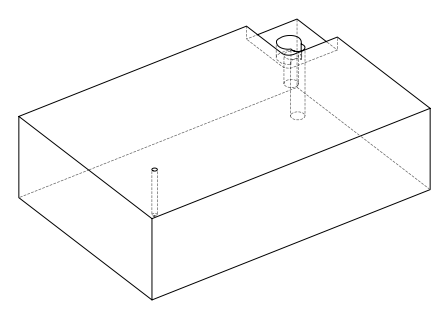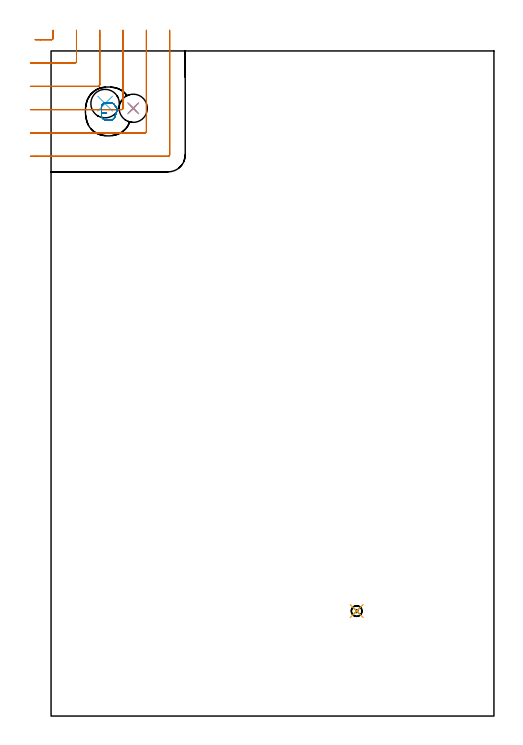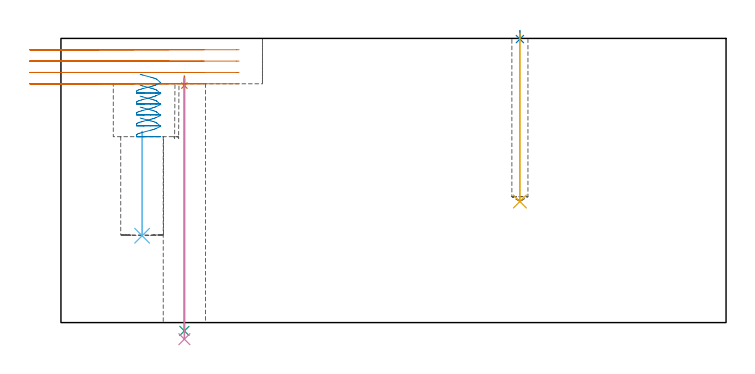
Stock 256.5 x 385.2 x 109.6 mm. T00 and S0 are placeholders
(PLAN: 8 operations, 5 tool changes, 6.9 min)
(1 SPOT_DRILL | STEP1HOLE | NXT0321_9005460120000 | 0.03 min | 1896 mm3)
(2 SPOT_DRILL_1 | STEP1POCKET | NXT0321_9005460120000 | 0.03 min | 0 mm3)
(3 DRILL_THROUGH_HOLE_INTO_CENTER | STEP1HOLE | NXT0301_065 | 0.39 min | 6388 mm3)
(4 DRILL_TO_ENLARGE_THROUGH_HOLE | STEP1HOLE | UGT0301_287 | 0.41 min | 14543 mm3)
(5 DRILL_BLIND_HOLE_INTO_CENTER | STEP1POCKET | UGT0301_457 | 0.26 min | 1844 mm3)
(6 INDEXABLE_INSERT_DRILL_BLIND_HOLE_FROM_SOLID | STEP1POCKET_1 | NXT0302_004 | 0.17 min | 16202 mm3)
(7 MILL_CORNER_NOTCH_RECTANGULAR | CORNER_NOTCH_RECTANGULAR | UGT0201_100 | Follow Part, ap 4.5, ae 75% | 4.63 min | 87441 mm3)
(8 MILL_OPEN_POCKET | POCKET_OPEN | UGT0201_100 | Follow Part, ap 4.5, ae 75% | 0.96 min | 6590 mm3)
(TOOL NXT0321_9005460120000 | NC Spot Drill, 142deg, 12mm, Carbide, Uncoated | D12 PA142 FL30 Z2)
(TOOL NXT0301_065 | Carbide Drill 9.4mm [860.1-0940-075A1-MM 2214] | D9.4 PA140 FL98 Z2)
(TOOL UGT0301_287 | Twist Drill 16.3 mm | D16.3 PA118 FL125 Z2)
(TOOL UGT0301_457 | Carbide Drill 6.2 mm | D6.2 PA118 FL63 Z2)
(TOOL NXT0302_004 | Index. Insert Drill 16.5mm [880-D1650L20-05] | D16.5 PA176 FL83 Z2)
(TOOL UGT0201_100 | End Mill 18 mm | D18 FL22 Z2)
(OP 1 SPOT_DRILL)
G17 G21 G94 G90
T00 M6
G54
G17 G0 G90 X47.6 Y352. S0 M3
G43 Z119.6 H0
G94 G81 G98 Z91.398 F250. R95.1
G80
M5
M2
(OP 2 SPOT_DRILL_1)
G17 G21 G94 G90
T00 M6
G54
G17 G0 G90 X177. Y60.8 S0 M3
G43 Z119.6 H0
G94 G81 G98 Z109.333 F250. R112.6
G80
M5
M2
(OP 3 DRILL_THROUGH_HOLE_INTO_CENTER)
G17 G21 G94 G90
T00 M6
G54
G17 G0 G90 X47.6 Y352. S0 M3
G43 Z119.6 H1
G94 G73 G98 Z-3.211 F250. Q8.665 R94.1
G80
M5
M2
(OP 4 DRILL_TO_ENLARGE_THROUGH_HOLE)
G17 G21 G94 G90
T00 M6
G54
G17 G0 G90 X47.6 Y352. S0 M3
G43 Z119.6 H0
G94 G73 G98 Z-6.397 F250. Q14.071 R94.1
G80
M5
M2
(OP 5 DRILL_BLIND_HOLE_INTO_CENTER)
G17 G21 G94 G90
T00 M6
G54
G17 G0 G90 X177. Y60.8 S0 M3
G43 Z119.6 H0
G94 G81 G98 Z46.7 F250. R111.6
G80
M5
M2
(OP 6 INDEXABLE_INSERT_DRILL_BLIND_HOLE_FROM_SOLID)
G17 G21 G94 G90
T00 M6
G54
G17 G0 G90 X31.3 Y354.7 S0 M3
G43 Z119.6 H1
G94 G81 G98 Z33.5 F250. R73.7
G80
M5
M2
(OP 7 MILL_CORNER_NOTCH_RECTANGULAR)
G17 G21 G94 G90
T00 M6
G54
G17 G0 G90 X-9.225 Y391.7 S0 M3
G43 Z119.6 H0
Z105.225
G94 G1 X-6.225 F250.
X0.306 F500.
G3 X1.2 Y392.594 R0.9
G1 Y394.2
Y397.2 F250.
G0 Z119.6
X-12. Y378.2
Z105.225
G1 X-9.
X13.805 F500.
G3 X14.7 Y379.095 R0.9
G1 Y394.2
Y397.2 F250.
G0 Z119.6
X-12. Y364.7
Z105.225
G1 X-9.
X27.305 F500.
G3 X28.2 Y365.595 R0.9
G1 Y394.2
Y397.2 F250.
G0 Z119.6
X-12. Y351.2
Z105.225
G1 X-9.
X40.805 F500.
G3 X41.7 Y352.095 R0.9
G1 Y394.2
Y397.2 F250.
G0 Z119.6
X-12. Y337.7
Z105.225
G1 X-9.
X54.304 F500.
G3 X55.2 Y338.596 R0.9
G1 Y394.2
Y397.2 F250.
G0 Z119.6
X-12. Y324.2
Z105.225
G1 X-9.
X67.804 F500.
G3 X68.7 Y325.096 R0.9
G1 Y394.2
Y397.2 F250.
G0 Z119.6
X-9.225 Y391.7
Z100.85
G1 X-6.225
X0.306 F500.
G3 X1.2 Y392.594 R0.9
G1 Y394.2
Y397.2 F250.
G0 Z119.6
X-12. Y378.2
Z100.85
G1 X-9.
X13.805 F500.
G3 X14.7 Y379.095 R0.9
G1 Y394.2
Y397.2 F250.
G0 Z119.6
X-12. Y364.7
Z100.85
G1 X-9.
X27.305 F500.
G3 X28.2 Y365.595 R0.9
G1 Y394.2
Y397.2 F250.
G0 Z119.6
X-12. Y351.2
Z100.85
G1 X-9.
X40.805 F500.
G3 X41.7 Y352.095 R0.9
G1 Y394.2
Y397.2 F250.
G0 Z119.6
X-12. Y337.7
Z100.85
G1 X-9.
X54.304 F500.
G3 X55.2 Y338.596 R0.9
G1 Y394.2
Y397.2 F250.
G0 Z119.6
X-12. Y324.2
Z100.85
G1 X-9.
X67.804 F500.
G3 X68.7 Y325.096 R0.9
G1 Y394.2
Y397.2 F250.
G0 Z119.6
X-9.225 Y391.7
Z96.475
G1 X-6.225
X0.306 F500.
G3 X1.2 Y392.594 R0.9
G1 Y394.2
Y397.2 F250.
G0 Z119.6
X-12. Y378.2
Z96.475
G1 X-9.
X13.805 F500.
G3 X14.7 Y379.095 R0.9
G1 Y394.2
Y397.2 F250.
G0 Z119.6
X-12. Y364.7
Z96.475
G1 X-9.
X27.305 F500.
G3 X28.2 Y365.595 R0.9
G1 Y394.2
Y397.2 F250.
G0 Z119.6
X-12. Y351.2
Z96.475
G1 X-9.
X40.805 F500.
G3 X41.7 Y352.095 R0.9
G1 Y394.2
Y397.2 F250.
G0 Z119.6
X-12. Y337.7
Z96.475
G1 X-9.
X54.304 F500.
G3 X55.2 Y338.596 R0.9
G1 Y394.2
Y397.2 F250.
G0 Z119.6
X-12. Y324.2
Z96.475
G1 X-9.
X67.804 F500.
G3 X68.7 Y325.096 R0.9
G1 Y394.2
Y397.2 F250.
G0 Z119.6
X-9.225 Y391.7
Z92.1
G1 X-6.225
X0.306 F500.
G3 X1.2 Y392.594 R0.9
G1 Y394.2
Y397.2 F250.
G0 Z119.6
X-12. Y378.2
Z92.1
G1 X-9.
X13.805 F500.
G3 X14.7 Y379.095 R0.9
G1 Y394.2
Y397.2 F250.
G0 Z119.6
X-12. Y364.7
Z92.1
G1 X-9.
X27.305 F500.
G3 X28.2 Y365.595 R0.9
G1 Y394.2
Y397.2 F250.
G0 Z119.6
X-12. Y351.2
Z92.1
G1 X-9.
X40.805 F500.
G3 X41.7 Y352.095 R0.9
G1 Y394.2
Y397.2 F250.
G0 Z119.6
X-12. Y337.7
Z92.1
G1 X-9.
X54.304 F500.
G3 X55.2 Y338.596 R0.9
G1 Y394.2
Y397.2 F250.
G0 Z119.6
X-12. Y324.2
Z92.1
G1 X-9.
X67.804 F500.
G3 X68.7 Y325.096 R0.9
G1 Y394.2
Y397.2 F250.
G0 Z119.6
M5
M2
(OP 8 MILL_OPEN_POCKET)
G17 G21 G94 G90
T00 M6
G54
G17 G0 G90 X30.537 Y345.529 S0 M3
G43 Z119.6 H0
Z95.756
G94 G1 X30.979 Y345.323 Z95.625 F250.
X31.572 Y345.2 Z95.463
X34.728 Z94.617
X35.277 Y345.308 Z94.467
X35.79 Y345.531 Z94.317
X36.243 Y345.858 Z94.167
X36.617 Y346.274 Z94.017
X36.894 Y346.76 Z93.868
X36.966 Y346.976 Z93.806
X38.472 Y351.486 Z92.533
X36.623 Y354.101 Z91.674
X36.491 Y354.288 Z91.613
X36.126 Y354.641 Z91.477
X35.7 Y354.918 Z91.341
X35.228 Y355.106 Z91.204
X34.728 Y355.2 Z91.068
X31.572 Z90.222
X30.979 Y355.077 Z90.06
X30.43 Y354.821 Z89.898
X29.954 Y354.446 Z89.736
X29.579 Y353.97 Z89.573
X29.323 Y353.421 Z89.411
X29.2 Y352.828 Z89.249
Y352.6 Z89.187
Y350.2 Z88.544
Y347.8 F500.
G3 X31.8 Y345.2 R2.6
G1 X34.5
G3 X36.966 Y346.976 R2.6
G1 X38.472 Y351.486
X36.623 Y354.101
G3 X34.5 Y355.2 R2.6
G1 X31.8
G3 X29.2 Y352.6 R2.6
G1 Y350.2
Y349.2
X32.2 F250.
G0 X30.537 Y345.529 Z91.544
G1 X30.979 Y345.323 Z91.414
X31.572 Y345.2 Z91.251
X34.728 Z90.406
X35.277 Y345.308 Z90.256
X35.79 Y345.531 Z90.106
X36.243 Y345.858 Z89.956
X36.617 Y346.274 Z89.806
X36.894 Y346.76 Z89.657
X36.966 Y346.976 Z89.595
X38.472 Y351.486 Z88.321
X36.623 Y354.101 Z87.463
X36.491 Y354.288 Z87.402
X36.126 Y354.641 Z87.266
X35.7 Y354.918 Z87.13
X35.228 Y355.106 Z86.993
X34.728 Y355.2 Z86.857
X31.572 Z86.011
X30.979 Y355.077 Z85.849
X30.43 Y354.821 Z85.687
X29.954 Y354.446 Z85.524
X29.579 Y353.97 Z85.362
X29.323 Y353.421 Z85.2
X29.2 Y352.828 Z85.038
Y352.6 Z84.976
Y350.2 Z84.333
Y347.8 F500.
G3 X31.8 Y345.2 R2.6
G1 X34.5
G3 X36.966 Y346.976 R2.6
G1 X38.472 Y351.486
X36.623 Y354.101
G3 X34.5 Y355.2 R2.6
G1 X31.8
G3 X29.2 Y352.6 R2.6
G1 Y350.2
Y349.2
X32.2 F250.
G0 X30.537 Y345.529 Z87.333
G1 X30.979 Y345.323 Z87.203
X31.572 Y345.2 Z87.04
X34.728 Z86.195
X35.277 Y345.308 Z86.045
X35.79 Y345.531 Z85.895
X36.243 Y345.858 Z85.745
X36.617 Y346.274 Z85.595
X36.894 Y346.76 Z85.445
X36.966 Y346.976 Z85.384
X38.472 Y351.486 Z84.11
X36.623 Y354.101 Z83.252
X36.491 Y354.288 Z83.191
X36.126 Y354.641 Z83.055
X35.7 Y354.918 Z82.918
X35.228 Y355.106 Z82.782
X34.728 Y355.2 Z82.646
X31.572 Z81.8
X30.979 Y355.077 Z81.638
X30.43 Y354.821 Z81.476
X29.954 Y354.446 Z81.313
X29.579 Y353.97 Z81.151
X29.323 Y353.421 Z80.989
X29.2 Y352.828 Z80.826
Y352.6 Z80.765
Y350.2 Z80.122
Y347.8 F500.
G3 X31.8 Y345.2 R2.6
G1 X34.5
G3 X36.966 Y346.976 R2.6
G1 X38.472 Y351.486
X36.623 Y354.101
G3 X34.5 Y355.2 R2.6
G1 X31.8
G3 X29.2 Y352.6 R2.6
G1 Y350.2
Y349.2
X32.2 F250.
G0 X30.537 Y345.529 Z83.122
G1 X30.979 Y345.323 Z82.992
X31.572 Y345.2 Z82.829
X34.728 Z81.983
X35.277 Y345.308 Z81.834
X35.79 Y345.531 Z81.684
X36.243 Y345.858 Z81.534
X36.617 Y346.274 Z81.384
X36.894 Y346.76 Z81.234
X36.966 Y346.976 Z81.173
X38.472 Y351.486 Z79.899
X36.623 Y354.101 Z79.041
X36.491 Y354.288 Z78.98
X36.126 Y354.641 Z78.844
X35.7 Y354.918 Z78.707
X35.228 Y355.106 Z78.571
X34.728 Y355.2 Z78.435
X31.572 Z77.589
X30.979 Y355.077 Z77.427
X30.43 Y354.821 Z77.265
X29.954 Y354.446 Z77.102
X29.579 Y353.97 Z76.94
X29.323 Y353.421 Z76.778
X29.2 Y352.828 Z76.615
Y352.6 Z76.554
Y350.2 Z75.911
Y347.8 F500.
G3 X31.8 Y345.2 R2.6
G1 X34.5
G3 X36.966 Y346.976 R2.6
G1 X38.472 Y351.486
X36.623 Y354.101
G3 X34.5 Y355.2 R2.6
G1 X31.8
G3 X29.2 Y352.6 R2.6
G1 Y350.2
Y349.2
X32.2 F250.
G0 X30.537 Y345.529 Z78.911
G1 X30.979 Y345.323 Z78.78
X31.572 Y345.2 Z78.618
X34.728 Z77.772
X35.277 Y345.308 Z77.623
X35.79 Y345.531 Z77.473
X36.243 Y345.858 Z77.323
X36.617 Y346.274 Z77.173
X36.894 Y346.76 Z77.023
X36.966 Y346.976 Z76.962
X38.472 Y351.486 Z75.688
X36.623 Y354.101 Z74.83
X36.491 Y354.288 Z74.769
X36.126 Y354.641 Z74.632
X35.7 Y354.918 Z74.496
X35.228 Y355.106 Z74.36
X34.728 Y355.2 Z74.224
X31.572 Z73.378
X30.979 Y355.077 Z73.216
X30.43 Y354.821 Z73.053
X29.954 Y354.446 Z72.891
X29.579 Y353.97 Z72.729
X29.323 Y353.421 Z72.567
X29.2 Y352.828 Z72.404
Y352.6 Z72.343
Y350.2 Z71.7
Y347.8 F500.
G3 X31.8 Y345.2 R2.6
G1 X34.5
G3 X36.966 Y346.976 R2.6
G1 X38.472 Y351.486
X36.623 Y354.101
G3 X34.5 Y355.2 R2.6
G1 X31.8
G3 X29.2 Y352.6 R2.6
G1 Y350.2
Y349.2
X32.2 F250.
G0 Z119.6
M5
M2
